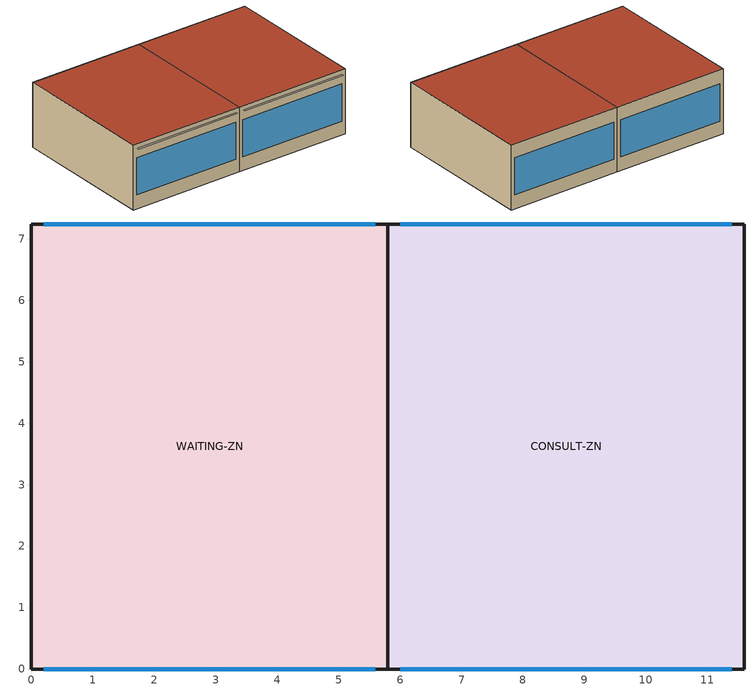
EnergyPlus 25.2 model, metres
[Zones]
WAITING-ZN
 floor ground (FLOOR-CONSTRUCTION): 0,7.24 5.8,7.24 5.8,0 0,0 z0
 wall outside (WALL-CONSTRUCTION): 5.8,0 0,0 0,7.24 5.8,7.24 5.8,0 z0:3.2
 window (WINDOW-CONSTRUCTION): 5.6,0 0.2,0 / 0.2,7.24 5.6,7.24 z0.68:2.52
 roof outside (ROOF-CONSTRUCTION): 0,0 5.8,0 5.8,7.24 0,7.24 z3.2
CONSULT-ZN
 floor ground (FLOOR-CONSTRUCTION): 5.8,7.24 11.6,7.24 11.6,0 5.8,0 z0
 wall outside (WALL-CONSTRUCTION): 11.6,0 5.8,0 5.8,7.24 11.6,7.24 11.6,0 z0:3.2
 window (WINDOW-CONSTRUCTION): 11.4,0 6,0 / 6,7.24 11.4,7.24 z0.68:2.52
 roof outside (ROOF-CONSTRUCTION): 5.8,0 11.6,0 11.6,7.24 5.8,7.24 z3.2
shading: 0.2,-0.12 5.6,-0.12 5.6,0 0.2,0 z3; 6,-0.12 11.4,-0.12 11.4,0 6,0 z3
[Building]
quant-cli-openstudio-task-02-ubuntu: North Axis {deg}=0; Terrain=Suburbs; Loads Convergence Tolerance Value {W}=0.04; Temperature Convergence Tolerance Value {deltaC}=0.4; Solar Distribution=FullExterior; Maximum Number of Warmup Days=25; Minimum Number of Warmup Days=6
[Site:Location]
Synthetic Test USA: Latitude {deg}=39; Longitude {deg}=-104; Time Zone {hr}=-7; Elevation {m}=1600
[Material] Roughness=Rough; Thermal Absorptance=0.9; Solar Absorptance=0.7; Visible Absorptance=0.7
Name | Thickness {m} | Conductivity {W/m-K} | Density {kg/m3} | Specific Heat {J/kg-K}
WALL-MAT | 0.117 | 0.045 | 1100 | 920
ROOF-MAT | 0.152 | 0.038 | 900 | 900
FLOOR-MAT | 0.18 | 1.2 | 1600 | 800
[WindowMaterial:SimpleGlazingSystem]
LOW-E-GLASS: U-Factor {W/m2-K}=2.9; Solar Heat Gain Coefficient=0.55; Visible Transmittance=0.62
[Construction]
WALL-CONSTRUCTION: WALL-MAT
ROOF-CONSTRUCTION: ROOF-MAT
FLOOR-CONSTRUCTION: FLOOR-MAT
WINDOW-CONSTRUCTION: LOW-E-GLASS
[HVACTemplate:Thermostat]
ENGIWORLD-THERMOSTAT: Heating Setpoint Schedule=HEATING-SP; Cooling Setpoint Schedule=COOLING-SP
[Zone] Type=1; Multiplier=1; Ceiling Height {m}=3.2; Volume {m3}=autocalculate; Floor Area {m2}=autocalculate
WAITING-ZN; CONSULT-ZN
[HVACTemplate:Zone:IdealLoadsAirSystem] Template Thermostat=ENGIWORLD-THERMOSTAT; System Availability Schedule=ALWAYS-ON
WAITING-ZN; CONSULT-ZN
[People] Number of People Schedule=ALWAYS-ON; Number of People Calculation Method=People/Area; People per Floor Area {person/m2}=0.07; Fraction Radiant=0.3; Sensible Heat Fraction=autocalculate; Activity Level Schedule=ALWAYS-ON
Name | Zone or ZoneList or Space or SpaceList
WAITING-PEOPLE | WAITING-ZN
CONSULT-PEOPLE | CONSULT-ZN
[Lights] Schedule=ALWAYS-ON; Design Level Calculation Method=Watts/Area; Watts per Floor Area {W/m2}=10.5; Return Air Fraction=0; Fraction Radiant=0.42; Fraction Visible=0.18; Fraction Replaceable=1
Name | Zone or ZoneList or Space or SpaceList
WAITING-LIGHTS | WAITING-ZN
CONSULT-LIGHTS | CONSULT-ZN
[ElectricEquipment] Schedule=ALWAYS-ON; Design Level Calculation Method=Watts/Area; Watts per Floor Area {W/m2}=8.4; Fraction Latent=0; Fraction Radiant=0.3; Fraction Lost=0.2
Name | Zone or ZoneList or Space or SpaceList
WAITING-EQUIPMENT | WAITING-ZN
CONSULT-EQUIPMENT | CONSULT-ZN
[ZoneInfiltration:DesignFlowRate] Schedule=ALWAYS-ON; Design Flow Rate Calculation Method=AirChanges/Hour; Air Changes per Hour {1/hr}=0.58; Constant Term Coefficient=1; Temperature Term Coefficient=0; Velocity Term Coefficient=0; Velocity Squared Term Coefficient=0
Name | Zone or ZoneList or Space or SpaceList
WAITING-INFILTRATION | WAITING-ZN
CONSULT-INFILTRATION | CONSULT-ZN
[Daylighting:Controls] Daylighting Method=SplitFlux; Availability Schedule=ALWAYS-ON; Lighting Control Type=Continuous; Minimum Input Power Fraction for Continuous or ContinuousOff Dimming Control=0.3; Minimum Light Output Fraction for Continuous or ContinuousOff Dimming Control=0.2; Number of Stepped Control Steps=1; Probability Lighting will be Reset When Needed in Manual Stepped Control=1; Glare Calculation Azimuth Angle of View Direction Clockwise from Zone y-Axis {deg}=180; Maximum Allowable Discomfort Glare Index=22; Fraction of Lights Controlled by Reference Point 1=0.08; Illuminance Setpoint at Reference Point 1 {lux}=500
Name | Zone or Space | Glare Calculation Daylighting Reference Point | Daylighting Reference Point Name 1
WAITING-DAYLIGHT-CONTROLS | WAITING-ZN | WAITING-DAYLIGHT-REF | WAITING-DAYLIGHT-REF
CONSULT-DAYLIGHT-CONTROLS | CONSULT-ZN | CONSULT-DAYLIGHT-REF | CONSULT-DAYLIGHT-REF
[Schedule:Compact]
ALWAYS-ON: Through: 12/31, For: AllDays, Until: 24:00, 1
HEATING-SP: Through: 12/31, For: AllDays, Until: 24:00, 20
COOLING-SP: Through: 12/31, For: AllDays, Until: 24:00, 24
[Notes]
ENGIWORLD_OPTIMIZATION_METADATA_BEGIN
"case_id": "quant-cli-openstudio-task-02-ubuntu",
"design_variables": {
"cooling_setpoint_c": 24.0,
"daylight_control_fraction": 0.08,
"economizer_fraction": 0.2,
"equipment_w_per_m2": 8.4,
"exterior_wall_area_m2": 132.0,
"floor_area_m2": 84.0,
"heating_setpoint_c": 20.0,
"hvac_availability_fraction": 0.72,
"infiltration_ach": 0.58,
"lighting_w_per_m2": 10.5,
"occupied_hours_fraction": 0.42,
"orientation_deg": 0.0,
"people_density_m2": 0.07,
"precool_hours": 0.0,
"roof_r_value_m2k_w": 4.0,
"shade_ratio": 0.08,
"space_count": 2,
"thermal_mass_level": 0.35,
"thermal_zone_count": 2,
"ventilation_lps_per_person": 8.0,
"wall_r_value_m2k_w": 2.6,
"window_area_m2": 39.6,
"window_shgc": 0.55,
"window_u_value_w_m2k": 2.9,
"model_quantities": {
"exterior_wall_area_m2": 132.0,
"floor_area_m2": 84.0,
"space_count": 2,
"thermal_zone_count": 2,
"window_area_m2": 39.6,
"role": "baseline_seed",
"space_names": [
"thermal_zone_names": [
ENGIWORLD_OPTIMIZATION_METADATA_END
